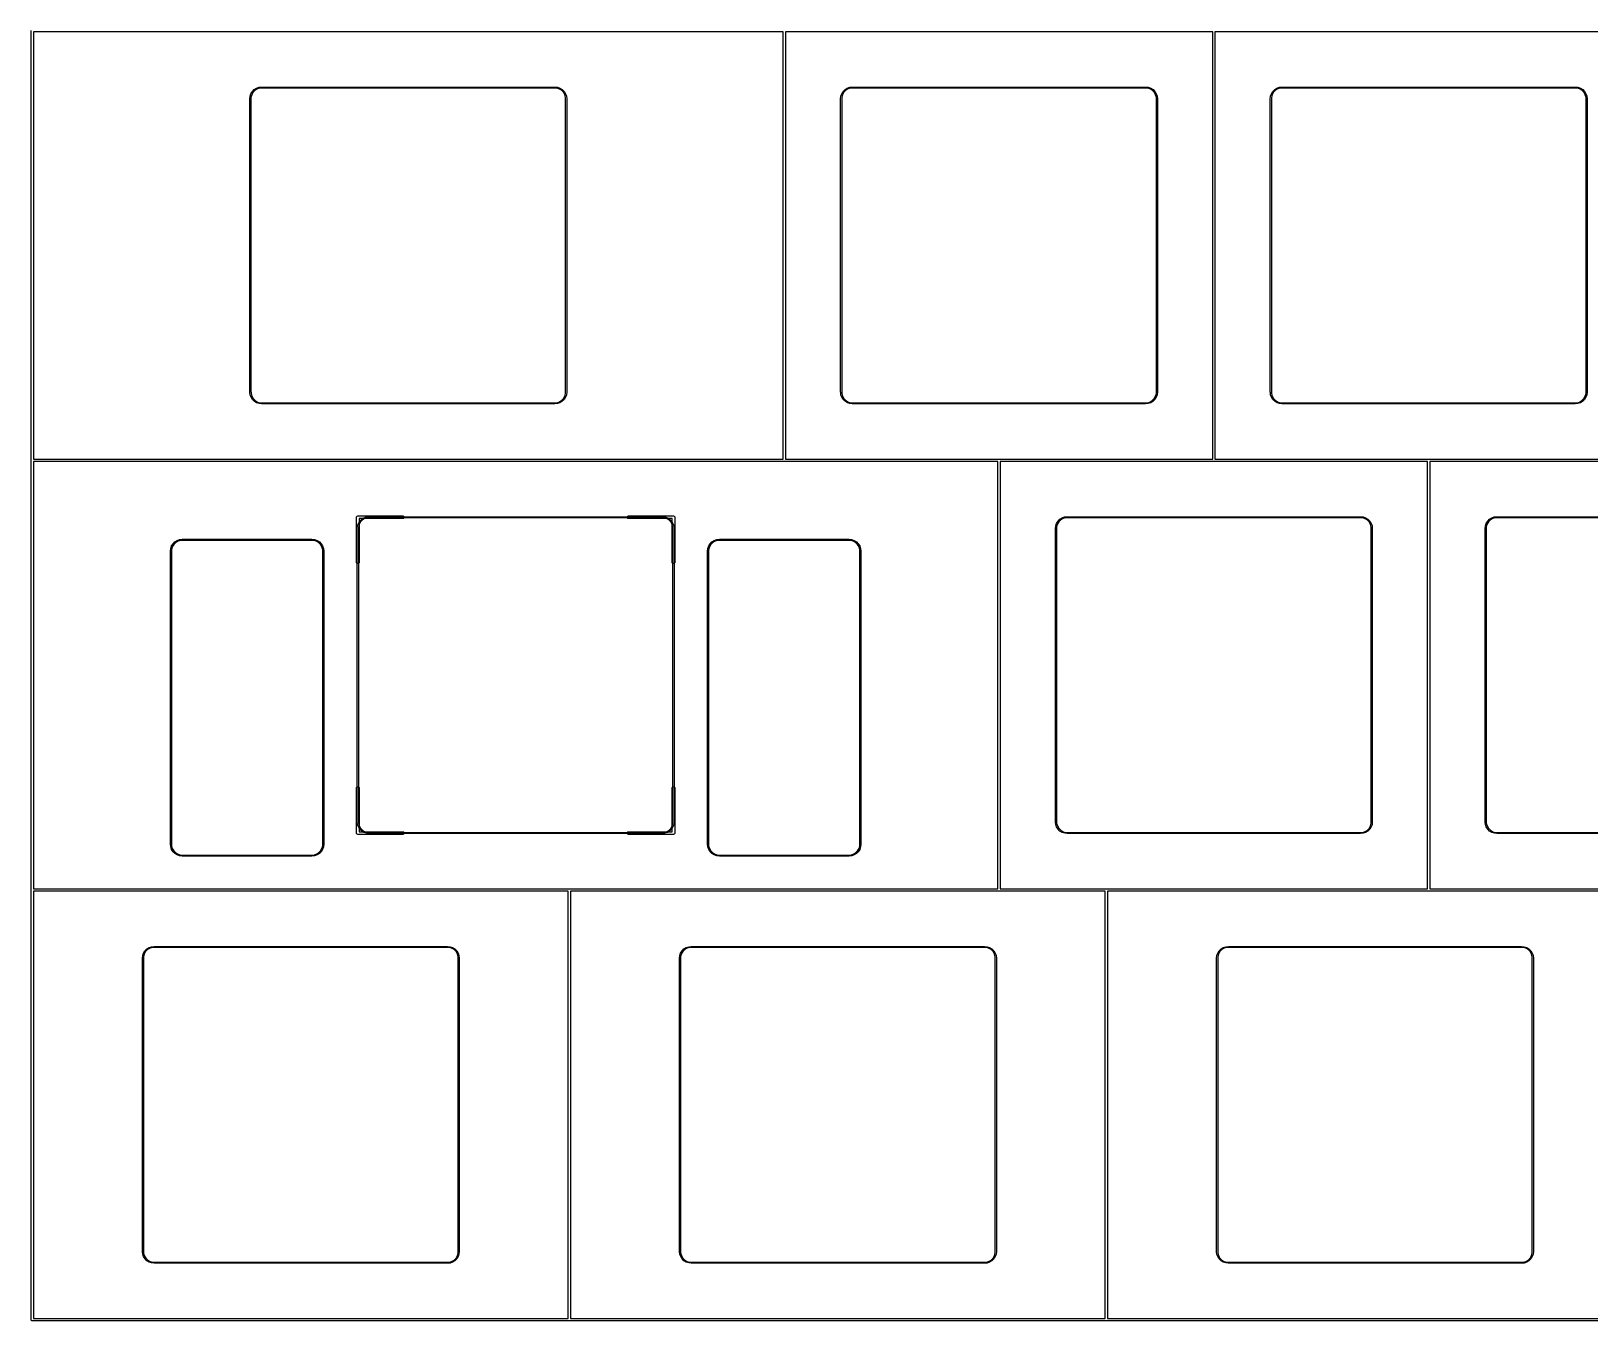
# Model space of a CAD drawing. Extents: x 116 to 435, y -379 to -284.
# Drawn here: x 116 to 185.1, y -379.2 to -322.1 of the extents above; entities that cross this region are included whole.
import ezdxf

# ---------------------------------------------------------------- set-up
doc = ezdxf.new("R2010")
doc.units = 0
doc.layers.add('BLACK', color=7, linetype='CONTINUOUS')

msp = doc.modelspace()

# ---------------------------------------------------------------- linework, layer by layer
at = {"layer": 'BLACK', "linetype": 'CONTINUOUS'}
for p, q in [((115.981099, -341.099286), (115.981099, -322.049286)), ((116.081099, -322.099286), (116.081099, -341.049286)), ((144.606099, -322.099286), (116.081099, -322.099286)), ((149.318599, -322.099286), (144.606099, -322.099286)), ((149.318599, -341.049286), (149.318599, -322.099286)), ((149.418599, -322.099286), (149.418599, -341.049286)), ((163.656099, -322.099286), (149.418599, -322.099286)), ((168.368599, -322.099286), (163.656099, -322.099286)), ((168.368599, -341.049286), (168.368599, -322.099286)), ((168.468599, -322.099286), (168.468599, -341.049286)), ((182.706099, -322.099286), (168.468599, -322.099286)), ((187.418599, -322.099286), (182.706099, -322.099286)), ((125.726843, -324.846493), (125.78939, -324.746947)), ((125.819757, -324.782622), (125.757222, -324.890939)), ((125.78939, -324.746947), (125.872517, -324.663814)), ((125.908194, -324.694179), (125.819757, -324.782622)), ((125.872517, -324.663814), (125.972058, -324.60126)), ((126.016506, -324.631636), (125.908194, -324.694179)), ((125.972058, -324.60126), (126.083022, -324.562423)), ((126.137315, -324.599255), (126.016506, -324.631636)), ((126.083022, -324.562423), (126.199846, -324.549249)), ((126.199663, -324.599249), (126.137315, -324.599255)), ((126.199849, -324.599286), (126.199663, -324.599249)), ((126.199846, -324.549249), (126.199846, -324.549286)), ((126.199846, -324.549286), (126.199847, -324.549286)), ((126.199847, -324.549286), (126.199849, -324.549286)), ((126.199849, -324.549286), (139.199849, -324.549286)), ((126.199852, -324.599286), (126.199849, -324.599286)), ((139.199849, -324.599286), (126.199852, -324.599286)), ((139.199849, -324.549286), (139.199852, -324.549286)), ((139.19985, -324.599285), (139.199849, -324.599286)), ((139.199852, -324.599286), (139.19985, -324.599285)), ((139.199852, -324.549286), (139.31668, -324.562439)), ((139.262391, -324.59928), (139.199852, -324.599286)), ((139.383212, -324.631642), (139.262391, -324.59928)), ((139.31668, -324.562439), (139.427657, -324.60126)), ((139.491538, -324.694173), (139.383212, -324.631642)), ((139.427657, -324.60126), (139.527212, -324.663805)), ((139.579989, -324.782612), (139.491538, -324.694173)), ((139.527212, -324.663805), (139.610353, -324.746935)), ((139.642534, -324.890931), (139.579989, -324.782612)), ((139.610353, -324.746935), (139.67291, -324.846482)), ((151.920595, -324.846501), (151.983143, -324.746961)), ((152.013509, -324.782637), (151.950973, -324.890947)), ((151.983143, -324.746961), (152.066272, -324.663834)), ((152.101946, -324.694201), (152.013509, -324.782637)), ((152.066272, -324.663834), (152.165814, -324.601289)), ((152.210259, -324.631668), (152.101946, -324.694201)), ((152.165814, -324.601289), (152.276777, -324.562462)), ((152.331065, -324.599299), (152.210259, -324.631668)), ((152.276777, -324.562462), (152.393448, -324.549315)), ((152.393599, -324.599299), (152.331065, -324.599299)), ((152.393448, -324.549315), (152.393599, -324.549286)), ((152.393599, -324.549286), (165.393599, -324.549286)), ((152.393599, -324.599286), (152.393599, -324.599299)), ((165.393599, -324.599286), (152.393599, -324.599286)), ((165.393599, -324.549286), (165.510424, -324.562449)), ((165.456135, -324.599286), (165.393599, -324.599286)), ((165.576945, -324.631656), (165.456135, -324.599286)), ((165.510424, -324.562449), (165.621391, -324.601277)), ((165.685261, -324.69419), (165.576945, -324.631656)), ((165.621391, -324.601277), (165.720935, -324.663823)), ((165.773701, -324.782628), (165.685261, -324.69419)), ((165.720935, -324.663823), (165.804067, -324.746952)), ((165.836239, -324.890942), (165.773701, -324.782628)), ((165.804067, -324.746952), (165.866617, -324.846495)), ((170.970595, -324.846501), (171.033143, -324.746961)), ((171.063509, -324.782637), (171.000973, -324.890947)), ((171.033143, -324.746961), (171.116272, -324.663834)), ((171.151946, -324.694201), (171.063509, -324.782637)), ((171.116272, -324.663834), (171.215814, -324.601289)), ((171.260259, -324.631668), (171.151946, -324.694201)), ((171.215814, -324.601289), (171.326777, -324.562462)), ((171.381065, -324.599299), (171.260259, -324.631668)), ((171.326777, -324.562462), (171.443448, -324.549315)), ((171.443599, -324.599299), (171.381065, -324.599299)), ((171.443448, -324.549315), (171.443599, -324.549286)), ((171.443599, -324.549286), (184.443599, -324.549286)), ((171.443599, -324.599286), (171.443599, -324.599299)), ((184.443599, -324.599286), (171.443599, -324.599286)), ((184.443599, -324.549286), (184.560424, -324.562449)), ((184.506135, -324.599286), (184.443599, -324.599286)), ((184.626945, -324.631656), (184.506135, -324.599286)), ((184.560424, -324.562449), (184.671391, -324.601277)), ((184.735261, -324.69419), (184.626945, -324.631656)), ((184.671391, -324.601277), (184.770935, -324.663823)), ((184.823701, -324.782628), (184.735261, -324.69419)), ((184.770935, -324.663823), (184.854067, -324.746952)), ((184.886239, -324.890942), (184.823701, -324.782628)), ((184.854067, -324.746952), (184.916617, -324.846495)), ((125.674849, -325.074285), (125.688014, -324.95746)), ((125.674849, -325.074286), (125.674849, -325.074285)), ((125.674849, -338.074286), (125.674849, -325.074286)), ((125.688014, -324.95746), (125.726843, -324.846493)), ((125.72485, -325.01175), (125.724849, -325.074285)), ((125.724849, -325.074285), (125.724849, -325.074286)), ((125.724849, -325.074286), (125.724849, -338.064664)), ((125.757222, -324.890939), (125.72485, -325.01175)), ((139.674912, -325.011747), (139.642534, -324.890931)), ((139.67291, -324.846482), (139.711746, -324.957454)), ((139.674849, -325.074286), (139.674913, -325.073959)), ((139.674849, -338.074286), (139.674849, -325.074286)), ((139.674913, -325.073959), (139.674912, -325.011747)), ((139.711746, -324.957454), (139.724914, -325.074285)), ((139.724914, -325.074285), (139.724849, -325.074285)), ((139.724849, -325.074285), (139.724849, -325.074286)), ((139.724849, -325.074286), (139.724849, -338.074285)), ((151.868599, -325.074285), (151.881765, -324.957464)), ((151.868599, -325.074286), (151.868599, -325.074285)), ((151.868599, -338.074286), (151.868599, -325.074286)), ((151.881765, -324.957464), (151.920595, -324.846501)), ((151.9186, -325.011753), (151.918599, -325.074285)), ((151.918599, -325.074285), (151.918599, -325.074286)), ((151.918599, -325.074286), (151.918599, -338.064663)), ((151.950973, -324.890947), (151.9186, -325.011753)), ((165.868613, -325.011751), (165.836239, -324.890942)), ((165.866617, -324.846495), (165.905448, -324.957461)), ((165.868599, -325.074286), (165.868613, -325.07421)), ((165.868599, -338.074286), (165.868599, -325.074286)), ((165.868613, -325.07421), (165.868613, -325.011751)), ((165.905448, -324.957461), (165.918614, -325.074285)), ((165.918614, -325.074285), (165.918599, -325.074285)), ((165.918599, -325.074285), (165.918599, -325.074286)), ((165.918599, -325.074286), (165.918599, -338.074285)), ((170.918599, -325.074285), (170.931765, -324.957464)), ((170.918599, -325.074286), (170.918599, -325.074285)), ((170.918599, -338.074286), (170.918599, -325.074286)), ((170.931765, -324.957464), (170.970595, -324.846501)), ((170.9686, -325.011753), (170.968599, -325.074285)), ((170.968599, -325.074285), (170.968599, -325.074286)), ((170.968599, -325.074286), (170.968599, -338.064663)), ((171.000973, -324.890947), (170.9686, -325.011753)), ((184.918613, -325.011751), (184.886239, -324.890942)), ((184.916617, -324.846495), (184.955448, -324.957461)), ((184.918599, -325.074286), (184.918613, -325.07421)), ((184.918599, -338.074286), (184.918599, -325.074286)), ((184.918613, -325.07421), (184.918613, -325.011751)), ((184.955448, -324.957461), (184.968614, -325.074285)), ((184.968614, -325.074285), (184.968599, -325.074285)), ((184.968599, -325.074285), (184.968599, -325.074286)), ((184.968599, -325.074286), (184.968599, -338.074285)), ((125.676752, -338.083853), (125.674849, -338.074286)), ((125.679097, -338.086198), (125.676752, -338.083853)), ((125.690787, -338.189992), (125.679097, -338.086198)), ((125.72961, -338.300959), (125.690787, -338.189992)), ((125.724849, -338.064664), (125.727613, -338.073172)), ((125.727613, -338.073172), (125.72763, -338.073172)), ((125.72763, -338.073172), (125.727627, -338.135706)), ((125.727627, -338.135706), (125.759992, -338.256514)), ((125.792154, -338.400504), (125.72961, -338.300959)), ((125.759992, -338.256514), (125.822523, -338.364829)), ((125.875282, -338.483635), (125.792154, -338.400504)), ((125.822523, -338.364829), (125.910958, -338.453267)), ((125.974825, -338.546182), (125.875282, -338.483635)), ((125.910958, -338.453267), (126.019271, -338.515802)), ((126.08579, -338.58501), (125.974825, -338.546182)), ((126.019271, -338.515802), (126.140078, -338.548171)), ((126.189603, -338.596704), (126.08579, -338.58501)), ((126.140078, -338.548171), (126.202612, -338.54817)), ((126.190282, -338.597383), (126.189603, -338.596704)), ((126.199849, -338.599286), (126.190282, -338.597383)), ((139.199846, -338.599286), (126.199849, -338.599286)), ((126.202612, -338.54817), (126.206047, -338.549286)), ((126.206047, -338.549286), (139.199849, -338.549286)), ((139.199849, -338.599286), (139.199846, -338.599286)), ((139.199849, -338.549286), (139.19985, -338.549286)), ((139.200281, -338.599199), (139.199849, -338.599286)), ((139.19985, -338.549286), (139.199852, -338.549286)), ((139.199852, -338.549286), (139.199852, -338.549249)), ((139.199852, -338.549249), (139.262385, -338.549254)), ((139.316669, -338.586097), (139.200281, -338.599199)), ((139.262385, -338.549254), (139.383193, -338.516894)), ((139.427636, -338.547277), (139.316669, -338.586097)), ((139.383193, -338.516894), (139.491507, -338.454367)), ((139.527181, -338.484737), (139.427636, -338.547277)), ((139.491507, -338.454367), (139.579946, -338.365935)), ((139.610313, -338.401612), (139.527181, -338.484737)), ((139.579946, -338.365935), (139.642481, -338.257625)), ((139.672861, -338.302071), (139.610313, -338.401612)), ((139.642481, -338.257625), (139.67485, -338.13682)), ((139.711689, -338.191107), (139.672861, -338.302071)), ((139.674849, -338.074287), (139.674849, -338.074286)), ((139.67485, -338.13682), (139.674849, -338.074287)), ((139.724849, -338.074285), (139.711689, -338.191107)), ((151.870502, -338.083853), (151.868599, -338.074286)), ((151.872903, -338.086254), (151.870502, -338.083853)), ((151.884585, -338.189985), (151.872903, -338.086254)), ((151.923404, -338.300946), (151.884585, -338.189985)), ((151.918599, -338.064663), (151.921363, -338.073171)), ((151.921363, -338.073171), (151.92143, -338.073172)), ((151.92143, -338.073172), (151.921427, -338.135702)), ((151.921427, -338.135702), (151.953787, -338.256503)), ((151.98594, -338.400486), (151.923404, -338.300946)), ((151.953787, -338.256503), (152.016311, -338.364813)), ((152.069059, -338.483616), (151.98594, -338.400486)), ((152.016311, -338.364813), (152.104736, -338.45325)), ((152.168591, -338.546166), (152.069059, -338.483616)), ((152.104736, -338.45325), (152.213037, -338.515788)), ((152.279546, -338.584999), (152.168591, -338.546166)), ((152.213037, -338.515788), (152.333834, -338.548165)), ((152.383352, -338.596703), (152.279546, -338.584999)), ((152.333834, -338.548165), (152.396365, -338.54817)), ((152.384032, -338.597383), (152.383352, -338.596703)), ((152.393599, -338.599286), (152.384032, -338.597383)), ((165.393599, -338.599286), (152.393599, -338.599286)), ((152.396365, -338.54817), (152.399799, -338.549286)), ((152.399799, -338.549286), (165.393599, -338.549286)), ((165.393599, -338.549286), (165.393664, -338.549299)), ((165.510424, -338.586136), (165.393599, -338.599299)), ((165.393599, -338.599299), (165.393599, -338.599286)), ((165.393664, -338.549299), (165.456135, -338.549299)), ((165.456135, -338.549299), (165.576945, -338.516928)), ((165.621392, -338.547306), (165.510424, -338.586136)), ((165.576945, -338.516928), (165.68526, -338.454391)), ((165.720936, -338.484757), (165.621392, -338.547306)), ((165.68526, -338.454391), (165.773699, -338.36595)), ((165.804066, -338.401625), (165.720936, -338.484757)), ((165.773699, -338.36595), (165.836233, -338.257634)), ((165.866612, -338.302079), (165.804066, -338.401625)), ((165.836233, -338.257634), (165.868601, -338.136823)), ((165.905439, -338.191111), (165.866612, -338.302079)), ((165.868599, -338.074287), (165.868599, -338.074286)), ((165.868601, -338.136823), (165.868599, -338.074287)), ((165.918599, -338.074285), (165.905439, -338.191111)), ((170.920502, -338.083853), (170.918599, -338.074286)), ((170.922903, -338.086254), (170.920502, -338.083853)), ((170.934585, -338.189985), (170.922903, -338.086254)), ((170.973404, -338.300946), (170.934585, -338.189985)), ((170.968599, -338.064663), (170.971363, -338.073171)), ((170.971363, -338.073171), (170.97143, -338.073172)), ((170.97143, -338.073172), (170.971427, -338.135702)), ((170.971427, -338.135702), (171.003787, -338.256503)), ((171.03594, -338.400486), (170.973404, -338.300946)), ((171.003787, -338.256503), (171.066311, -338.364813)), ((171.119059, -338.483616), (171.03594, -338.400486)), ((171.066311, -338.364813), (171.154736, -338.45325)), ((171.218591, -338.546166), (171.119059, -338.483616)), ((171.154736, -338.45325), (171.263037, -338.515788)), ((171.329546, -338.584999), (171.218591, -338.546166)), ((171.263037, -338.515788), (171.383834, -338.548165)), ((171.433352, -338.596703), (171.329546, -338.584999)), ((171.383834, -338.548165), (171.446365, -338.54817)), ((171.434032, -338.597383), (171.433352, -338.596703)), ((171.443599, -338.599286), (171.434032, -338.597383)), ((184.443599, -338.599286), (171.443599, -338.599286)), ((171.446365, -338.54817), (171.449799, -338.549286)), ((171.449799, -338.549286), (184.443599, -338.549286)), ((184.443599, -338.549286), (184.443664, -338.549299)), ((184.560424, -338.586136), (184.443599, -338.599299)), ((184.443599, -338.599299), (184.443599, -338.599286)), ((184.443664, -338.549299), (184.506135, -338.549299)), ((184.506135, -338.549299), (184.626945, -338.516928)), ((184.671392, -338.547306), (184.560424, -338.586136)), ((184.626945, -338.516928), (184.73526, -338.454391)), ((184.770936, -338.484757), (184.671392, -338.547306)), ((184.73526, -338.454391), (184.823699, -338.36595)), ((184.854066, -338.401625), (184.770936, -338.484757)), ((184.823699, -338.36595), (184.886233, -338.257634)), ((184.916612, -338.302079), (184.854066, -338.401625)), ((184.886233, -338.257634), (184.918601, -338.136823)), ((184.955439, -338.191111), (184.916612, -338.302079)), ((184.918599, -338.074287), (184.918599, -338.074286)), ((184.918601, -338.136823), (184.918599, -338.074287)), ((184.968599, -338.074285), (184.955439, -338.191111)), ((115.981099, -360.149286), (115.981099, -341.099286)), ((116.081099, -341.049286), (149.318599, -341.049286)), ((116.081099, -341.149286), (116.081099, -360.099286)), ((149.368599, -341.149286), (116.081099, -341.149286)), ((158.843599, -341.149286), (149.368599, -341.149286)), ((149.418599, -341.049286), (158.893599, -341.049286)), ((158.843599, -360.099286), (158.843599, -341.149286)), ((158.893599, -341.049286), (168.368599, -341.049286)), ((158.943599, -341.149286), (158.943599, -360.099286)), ((168.418599, -341.149286), (158.943599, -341.149286)), ((177.893599, -341.149286), (168.418599, -341.149286)), ((168.468599, -341.049286), (177.943599, -341.049286)), ((177.893599, -360.099286), (177.893599, -341.149286)), ((177.943599, -341.049286), (187.418599, -341.049286)), ((177.993599, -341.149286), (177.993599, -360.099286)), ((187.468599, -341.149286), (177.993599, -341.149286)), ((130.402349, -343.624286), (130.406916, -343.601325)), ((130.402349, -345.624286), (130.402349, -343.624286)), ((130.406916, -343.601325), (130.439388, -343.568853)), ((130.437349, -344.124285), (130.450514, -344.00746)), ((130.437349, -344.124286), (130.437349, -344.124285)), ((130.437349, -357.124286), (130.437349, -344.124286)), ((130.439388, -343.568853), (130.462349, -343.564286)), ((130.450514, -344.00746), (130.489343, -343.896493)), ((130.462349, -343.564286), (132.462349, -343.564286)), ((130.48735, -344.06175), (130.487349, -344.124285)), ((130.487349, -344.124285), (130.487349, -344.124286)), ((130.487349, -344.124286), (130.487349, -357.114664)), ((130.519722, -343.940939), (130.48735, -344.06175)), ((130.489343, -343.896493), (130.55189, -343.796947)), ((130.582257, -343.832622), (130.519722, -343.940939)), ((132.462349, -343.684286), (130.522349, -343.684286)), ((130.522349, -343.684286), (130.522349, -345.624286)), ((130.55189, -343.796947), (130.635017, -343.713814)), ((130.670694, -343.744179), (130.582257, -343.832622)), ((130.635017, -343.713814), (130.734558, -343.65126)), ((130.779006, -343.681636), (130.670694, -343.744179)), ((130.734558, -343.65126), (130.845522, -343.612423)), ((130.899815, -343.649255), (130.779006, -343.681636)), ((130.845522, -343.612423), (130.962346, -343.599249)), ((130.962163, -343.649249), (130.899815, -343.649255)), ((130.962349, -343.649286), (130.962163, -343.649249)), ((130.962346, -343.599249), (130.962346, -343.599286)), ((130.962346, -343.599286), (130.962347, -343.599286)), ((130.962347, -343.599286), (130.962349, -343.599286)), ((130.962349, -343.599286), (143.962349, -343.599286)), ((130.962352, -343.649286), (130.962349, -343.649286)), ((143.962349, -343.649286), (130.962352, -343.649286)), ((132.462349, -343.564286), (132.48531, -343.568853)), ((132.48531, -343.679719), (132.462349, -343.684286)), ((132.48531, -343.568853), (132.517782, -343.601325)), ((132.517782, -343.647247), (132.48531, -343.679719)), ((132.517782, -343.601325), (132.517782, -343.647247)), ((142.406916, -343.601325), (142.439388, -343.568853)), ((142.406916, -343.647247), (142.406916, -343.601325)), ((142.439388, -343.679719), (142.406916, -343.647247)), ((142.439388, -343.568853), (142.462349, -343.564286)), ((142.462349, -343.684286), (142.439388, -343.679719)), ((142.462349, -343.564286), (144.462349, -343.564286)), ((144.402349, -343.684286), (142.462349, -343.684286)), ((143.962349, -343.599286), (143.962352, -343.599286)), ((143.96235, -343.649285), (143.962349, -343.649286)), ((143.962352, -343.649286), (143.96235, -343.649285)), ((143.962352, -343.599286), (144.07918, -343.612439)), ((144.024891, -343.64928), (143.962352, -343.649286)), ((144.145712, -343.681642), (144.024891, -343.64928)), ((144.07918, -343.612439), (144.190157, -343.65126)), ((144.254038, -343.744173), (144.145712, -343.681642)), ((144.190157, -343.65126), (144.289712, -343.713805)), ((144.342489, -343.832612), (144.254038, -343.744173)), ((144.289712, -343.713805), (144.372853, -343.796935)), ((144.405034, -343.940931), (144.342489, -343.832612)), ((144.372853, -343.796935), (144.43541, -343.896482)), ((144.402349, -345.624286), (144.402349, -343.684286)), ((144.437412, -344.061747), (144.405034, -343.940931)), ((144.43541, -343.896482), (144.474246, -344.007454)), ((144.437349, -344.124286), (144.437413, -344.123959)), ((144.437349, -357.124286), (144.437349, -344.124286)), ((144.437413, -344.123959), (144.437412, -344.061747)), ((144.462349, -343.564286), (144.48531, -343.568853)), ((144.474246, -344.007454), (144.487414, -344.124285)), ((144.48531, -343.568853), (144.517782, -343.601325)), ((144.487414, -344.124285), (144.487349, -344.124285)), ((144.487349, -344.124285), (144.487349, -344.124286)), ((144.487349, -344.124286), (144.487349, -357.124285)), ((144.517782, -343.601325), (144.522349, -343.624286)), ((144.522349, -343.624286), (144.522349, -345.624286)), ((161.393599, -344.124285), (161.406765, -344.007464)), ((161.393599, -344.124286), (161.393599, -344.124285)), ((161.393599, -357.124286), (161.393599, -344.124286)), ((161.406765, -344.007464), (161.445595, -343.896501)), ((161.4436, -344.061753), (161.443599, -344.124285)), ((161.443599, -344.124285), (161.443599, -344.124286)), ((161.443599, -344.124286), (161.443599, -357.114663)), ((161.475973, -343.940947), (161.4436, -344.061753)), ((161.445595, -343.896501), (161.508143, -343.796961)), ((161.538509, -343.832637), (161.475973, -343.940947)), ((161.508143, -343.796961), (161.591272, -343.713834)), ((161.626946, -343.744201), (161.538509, -343.832637)), ((161.591272, -343.713834), (161.690814, -343.651289)), ((161.735259, -343.681668), (161.626946, -343.744201)), ((161.690814, -343.651289), (161.801777, -343.612462)), ((161.856065, -343.649299), (161.735259, -343.681668)), ((161.801777, -343.612462), (161.918448, -343.599315)), ((161.918599, -343.649299), (161.856065, -343.649299)), ((161.918448, -343.599315), (161.918599, -343.599286)), ((161.918599, -343.599286), (174.918599, -343.599286)), ((161.918599, -343.649286), (161.918599, -343.649299)), ((174.918599, -343.649286), (161.918599, -343.649286)), ((174.918599, -343.599286), (175.035424, -343.612449)), ((174.981135, -343.649286), (174.918599, -343.649286)), ((175.101945, -343.681656), (174.981135, -343.649286)), ((175.035424, -343.612449), (175.146391, -343.651277)), ((175.210261, -343.74419), (175.101945, -343.681656)), ((175.146391, -343.651277), (175.245935, -343.713823)), ((175.298701, -343.832628), (175.210261, -343.74419)), ((175.245935, -343.713823), (175.329067, -343.796952)), ((175.361239, -343.940942), (175.298701, -343.832628)), ((175.329067, -343.796952), (175.391617, -343.896495)), ((175.393613, -344.061751), (175.361239, -343.940942)), ((175.391617, -343.896495), (175.430448, -344.007461)), ((175.393599, -344.124286), (175.393613, -344.12421)), ((175.393599, -357.124286), (175.393599, -344.124286)), ((175.393613, -344.12421), (175.393613, -344.061751)), ((175.430448, -344.007461), (175.443614, -344.124285)), ((175.443614, -344.124285), (175.443599, -344.124285)), ((175.443599, -344.124285), (175.443599, -344.124286)), ((175.443599, -344.124286), (175.443599, -357.124285)), ((180.443599, -344.124285), (180.456765, -344.007464)), ((180.443599, -344.124286), (180.443599, -344.124285)), ((180.443599, -357.124286), (180.443599, -344.124286)), ((180.456765, -344.007464), (180.495595, -343.896501)), ((180.4936, -344.061753), (180.493599, -344.124285)), ((180.493599, -344.124285), (180.493599, -344.124286)), ((180.493599, -344.124286), (180.493599, -357.114663)), ((180.525973, -343.940947), (180.4936, -344.061753)), ((180.495595, -343.896501), (180.558143, -343.796961)), ((180.588509, -343.832637), (180.525973, -343.940947)), ((180.558143, -343.796961), (180.641272, -343.713834)), ((180.676946, -343.744201), (180.588509, -343.832637)), ((180.641272, -343.713834), (180.740814, -343.651289)), ((180.785259, -343.681668), (180.676946, -343.744201)), ((180.740814, -343.651289), (180.851777, -343.612462)), ((180.906065, -343.649299), (180.785259, -343.681668)), ((180.851777, -343.612462), (180.968448, -343.599315)), ((180.968599, -343.649299), (180.906065, -343.649299)), ((180.968448, -343.599315), (180.968599, -343.599286)), ((180.968599, -343.599286), (193.968599, -343.599286)), ((180.968599, -343.649286), (180.968599, -343.649299)), ((193.968599, -343.649286), (180.968599, -343.649286)), ((122.208095, -344.896502), (122.270642, -344.796961)), ((122.301009, -344.832637), (122.238473, -344.940948)), ((122.270642, -344.796961), (122.353771, -344.713834)), ((122.389446, -344.744202), (122.301009, -344.832637)), ((122.353771, -344.713834), (122.453313, -344.651289)), ((122.497759, -344.681668), (122.389446, -344.744202)), ((122.453313, -344.651289), (122.564277, -344.612462)), ((122.618565, -344.649299), (122.497759, -344.681668)), ((122.564277, -344.612462), (122.680959, -344.599314)), ((122.681099, -344.649299), (122.618565, -344.649299)), ((122.680959, -344.599314), (122.681099, -344.599287)), ((122.681099, -344.599287), (128.431099, -344.599287)), ((122.681099, -344.649287), (122.681099, -344.649299)), ((128.431099, -344.649287), (122.681099, -344.649287)), ((128.431099, -344.599287), (128.547924, -344.61245)), ((128.493635, -344.649287), (128.431099, -344.649287)), ((128.614445, -344.681657), (128.493635, -344.649287)), ((128.547924, -344.61245), (128.65889, -344.651278)), ((128.72276, -344.744191), (128.614445, -344.681657)), ((128.65889, -344.651278), (128.758435, -344.713824)), ((128.8112, -344.832629), (128.72276, -344.744191)), ((128.758435, -344.713824), (128.841567, -344.796953)), ((128.873738, -344.940943), (128.8112, -344.832629)), ((128.841567, -344.796953), (128.904116, -344.896496)), ((146.020595, -344.896502), (146.083142, -344.796961)), ((146.113509, -344.832637), (146.050973, -344.940948)), ((146.083142, -344.796961), (146.166271, -344.713834)), ((146.201946, -344.744202), (146.113509, -344.832637)), ((146.166271, -344.713834), (146.265813, -344.651289)), ((146.310259, -344.681668), (146.201946, -344.744202)), ((146.265813, -344.651289), (146.376777, -344.612462)), ((146.431065, -344.649299), (146.310259, -344.681668)), ((146.376777, -344.612462), (146.493459, -344.599314)), ((146.493599, -344.649299), (146.431065, -344.649299)), ((146.493459, -344.599314), (146.493599, -344.599287)), ((146.493599, -344.599287), (152.242388, -344.599287)), ((152.242388, -344.649287), (146.493599, -344.649287)), ((146.493599, -344.649287), (146.493599, -344.649299)), ((152.242388, -344.599287), (152.242389, -344.599287)), ((152.242389, -344.649287), (152.242388, -344.649286)), ((152.242388, -344.649286), (152.242388, -344.649287)), ((152.242389, -344.599287), (152.359214, -344.612447)), ((152.304925, -344.649285), (152.242389, -344.649287)), ((152.425737, -344.681654), (152.304925, -344.649285)), ((152.359214, -344.612447), (152.470183, -344.651274)), ((152.534055, -344.744188), (152.425737, -344.681654)), ((152.470183, -344.651274), (152.56973, -344.71382)), ((152.622498, -344.832626), (152.534055, -344.744188)), ((152.56973, -344.71382), (152.652863, -344.796949)), ((152.685037, -344.94094), (152.622498, -344.832626)), ((152.652863, -344.796949), (152.715415, -344.896493)), ((122.156099, -345.124285), (122.169264, -345.007465)), ((122.156099, -345.124287), (122.156099, -345.124285)), ((122.156099, -358.124287), (122.156099, -345.124287)), ((122.169264, -345.007465), (122.208095, -344.896502)), ((122.2061, -345.061754), (122.206099, -345.124285)), ((122.206099, -345.124285), (122.206099, -345.124287)), ((122.206099, -345.124287), (122.206099, -358.124287)), ((122.238473, -344.940948), (122.2061, -345.061754)), ((128.906112, -345.061752), (128.873738, -344.940943)), ((128.904116, -344.896496), (128.942947, -345.007462)), ((128.906099, -345.124287), (128.906112, -345.124216)), ((128.906099, -358.124287), (128.906099, -345.124287)), ((128.906112, -345.124216), (128.906112, -345.061752)), ((128.942947, -345.007462), (128.956113, -345.124286)), ((128.956113, -345.124286), (128.956099, -345.124286)), ((128.956099, -345.124286), (128.956099, -345.124287)), ((128.956099, -345.124287), (128.956099, -358.124285)), ((145.968599, -345.124285), (145.981764, -345.007465)), ((145.968599, -345.124287), (145.968599, -345.124285)), ((145.968599, -358.124287), (145.968599, -345.124287)), ((145.981764, -345.007465), (146.020595, -344.896502)), ((146.0186, -345.061754), (146.018599, -345.124285)), ((146.018599, -345.124285), (146.018599, -345.124287)), ((146.018599, -345.124287), (146.018599, -358.124287)), ((146.050973, -344.940948), (146.0186, -345.061754)), ((152.717412, -345.061751), (152.685037, -344.94094)), ((152.715415, -344.896493), (152.754247, -345.00746)), ((152.717388, -345.124289), (152.717412, -345.124163)), ((152.718599, -358.124287), (152.717388, -345.124289)), ((152.717412, -345.124163), (152.717412, -345.061751)), ((152.754247, -345.00746), (152.767413, -345.124286)), ((152.767413, -345.124286), (152.767388, -345.124286)), ((152.767388, -345.124286), (152.768599, -358.124285)), ((130.406916, -345.647247), (130.402349, -345.624286)), ((130.439388, -345.679719), (130.406916, -345.647247)), ((130.48531, -345.679719), (130.439388, -345.679719)), ((130.517782, -345.647247), (130.48531, -345.679719)), ((130.522349, -345.624286), (130.517782, -345.647247)), ((144.406916, -345.647247), (144.402349, -345.624286)), ((144.439388, -345.679719), (144.406916, -345.647247)), ((144.48531, -345.679719), (144.439388, -345.679719)), ((144.517782, -345.647247), (144.48531, -345.679719)), ((144.522349, -345.624286), (144.517782, -345.647247)), ((130.402349, -355.624286), (130.406916, -355.601325)), ((130.402349, -357.624286), (130.402349, -355.624286)), ((130.406916, -355.601325), (130.439388, -355.568853)), ((130.439388, -355.568853), (130.48531, -355.568853)), ((130.48531, -355.568853), (130.517782, -355.601325)), ((130.517782, -355.601325), (130.522349, -355.624286)), ((130.522349, -355.624286), (130.522349, -357.564286)), ((144.402349, -355.624286), (144.406916, -355.601325)), ((144.402349, -357.564286), (144.402349, -355.624286)), ((144.406916, -355.601325), (144.439388, -355.568853)), ((144.439388, -355.568853), (144.48531, -355.568853)), ((144.48531, -355.568853), (144.517782, -355.601325)), ((144.517782, -355.601325), (144.522349, -355.624286)), ((144.522349, -355.624286), (144.522349, -357.624286)), ((130.439252, -357.133853), (130.437349, -357.124286)), ((130.441597, -357.136198), (130.439252, -357.133853)), ((130.453287, -357.239992), (130.441597, -357.136198)), ((130.49211, -357.350959), (130.453287, -357.239992)), ((130.487349, -357.114664), (130.490113, -357.123172)), ((130.490113, -357.123172), (130.49013, -357.123172)), ((130.49013, -357.123172), (130.490127, -357.185706)), ((130.490127, -357.185706), (130.522492, -357.306514)), ((144.404981, -357.307625), (144.43735, -357.18682)), ((144.474189, -357.241107), (144.435361, -357.352071)), ((144.437349, -357.124287), (144.437349, -357.124286)), ((144.43735, -357.18682), (144.437349, -357.124287)), ((144.487349, -357.124285), (144.474189, -357.241107)), ((161.395502, -357.133853), (161.393599, -357.124286)), ((161.397903, -357.136254), (161.395502, -357.133853)), ((161.409585, -357.239985), (161.397903, -357.136254)), ((161.448404, -357.350946), (161.409585, -357.239985)), ((161.443599, -357.114663), (161.446363, -357.123171)), ((161.446363, -357.123171), (161.44643, -357.123172)), ((161.44643, -357.123172), (161.446427, -357.185702)), ((161.446427, -357.185702), (161.478787, -357.306503)), ((175.361233, -357.307634), (175.393601, -357.186823)), ((175.430439, -357.241111), (175.391612, -357.352079)), ((175.393599, -357.124287), (175.393599, -357.124286)), ((175.393601, -357.186823), (175.393599, -357.124287)), ((175.443599, -357.124285), (175.430439, -357.241111)), ((180.445502, -357.133853), (180.443599, -357.124286)), ((180.447903, -357.136254), (180.445502, -357.133853)), ((180.459585, -357.239985), (180.447903, -357.136254)), ((180.498404, -357.350946), (180.459585, -357.239985)), ((180.493599, -357.114663), (180.496363, -357.123171)), ((180.496363, -357.123171), (180.49643, -357.123172)), ((180.49643, -357.123172), (180.496427, -357.185702)), ((180.496427, -357.185702), (180.528787, -357.306503)), ((130.406916, -357.647247), (130.402349, -357.624286)), ((130.439388, -357.679719), (130.406916, -357.647247)), ((130.462349, -357.684286), (130.439388, -357.679719)), ((132.462349, -357.684286), (130.462349, -357.684286)), ((130.554654, -357.450504), (130.49211, -357.350959)), ((130.522349, -357.564286), (132.462349, -357.564286)), ((130.522492, -357.306514), (130.585023, -357.414829)), ((130.637782, -357.533635), (130.554654, -357.450504)), ((130.585023, -357.414829), (130.673458, -357.503267)), ((130.737325, -357.596182), (130.637782, -357.533635)), ((130.673458, -357.503267), (130.781771, -357.565802)), ((130.84829, -357.63501), (130.737325, -357.596182)), ((130.781771, -357.565802), (130.902578, -357.598171)), ((130.952103, -357.646704), (130.84829, -357.63501)), ((130.902578, -357.598171), (130.965112, -357.59817)), ((130.952782, -357.647383), (130.952103, -357.646704)), ((130.962349, -357.649286), (130.952782, -357.647383)), ((143.962346, -357.649286), (130.962349, -357.649286)), ((130.965112, -357.59817), (130.968547, -357.599286)), ((130.968547, -357.599286), (143.962349, -357.599286)), ((132.462349, -357.564286), (132.48531, -357.568853)), ((132.48531, -357.679719), (132.462349, -357.684286)), ((132.48531, -357.568853), (132.517782, -357.601325)), ((132.517782, -357.647247), (132.48531, -357.679719)), ((132.517782, -357.601325), (132.517782, -357.647247)), ((142.406916, -357.601325), (142.439388, -357.568853)), ((142.406916, -357.647247), (142.406916, -357.601325)), ((142.439388, -357.679719), (142.406916, -357.647247)), ((142.439388, -357.568853), (142.462349, -357.564286)), ((142.462349, -357.684286), (142.439388, -357.679719)), ((142.462349, -357.564286), (144.402349, -357.564286)), ((144.462349, -357.684286), (142.462349, -357.684286)), ((143.962349, -357.649286), (143.962346, -357.649286)), ((143.962349, -357.599286), (143.96235, -357.599286)), ((143.962781, -357.649199), (143.962349, -357.649286)), ((143.96235, -357.599286), (143.962352, -357.599286)), ((143.962352, -357.599286), (143.962352, -357.599249)), ((143.962352, -357.599249), (144.024885, -357.599254)), ((144.079169, -357.636097), (143.962781, -357.649199)), ((144.024885, -357.599254), (144.145693, -357.566894)), ((144.190136, -357.597277), (144.079169, -357.636097)), ((144.145693, -357.566894), (144.254007, -357.504367)), ((144.289681, -357.534737), (144.190136, -357.597277)), ((144.254007, -357.504367), (144.342446, -357.415935)), ((144.372813, -357.451612), (144.289681, -357.534737)), ((144.342446, -357.415935), (144.404981, -357.307625)), ((144.435361, -357.352071), (144.372813, -357.451612)), ((144.48531, -357.679719), (144.462349, -357.684286)), ((144.517782, -357.647247), (144.48531, -357.679719)), ((144.522349, -357.624286), (144.517782, -357.647247)), ((161.51094, -357.450486), (161.448404, -357.350946)), ((161.478787, -357.306503), (161.541311, -357.414813)), ((161.594059, -357.533616), (161.51094, -357.450486)), ((161.541311, -357.414813), (161.629736, -357.50325)), ((161.693591, -357.596166), (161.594059, -357.533616)), ((161.629736, -357.50325), (161.738037, -357.565788)), ((161.804546, -357.634999), (161.693591, -357.596166)), ((161.738037, -357.565788), (161.858834, -357.598165)), ((161.908352, -357.646703), (161.804546, -357.634999)), ((161.858834, -357.598165), (161.921365, -357.59817)), ((161.909032, -357.647383), (161.908352, -357.646703)), ((161.918599, -357.649286), (161.909032, -357.647383)), ((174.918599, -357.649286), (161.918599, -357.649286)), ((161.921365, -357.59817), (161.924799, -357.599286)), ((161.924799, -357.599286), (174.918599, -357.599286)), ((174.918599, -357.599286), (174.918664, -357.599299)), ((175.035424, -357.636136), (174.918599, -357.649299)), ((174.918599, -357.649299), (174.918599, -357.649286)), ((174.918664, -357.599299), (174.981135, -357.599299)), ((174.981135, -357.599299), (175.101945, -357.566928)), ((175.146392, -357.597306), (175.035424, -357.636136)), ((175.101945, -357.566928), (175.21026, -357.504391)), ((175.245936, -357.534757), (175.146392, -357.597306)), ((175.21026, -357.504391), (175.298699, -357.41595)), ((175.329066, -357.451625), (175.245936, -357.534757)), ((175.298699, -357.41595), (175.361233, -357.307634)), ((175.391612, -357.352079), (175.329066, -357.451625)), ((180.56094, -357.450486), (180.498404, -357.350946)), ((180.528787, -357.306503), (180.591311, -357.414813)), ((180.644059, -357.533616), (180.56094, -357.450486)), ((180.591311, -357.414813), (180.679736, -357.50325)), ((180.743591, -357.596166), (180.644059, -357.533616)), ((180.679736, -357.50325), (180.788037, -357.565788)), ((180.854546, -357.634999), (180.743591, -357.596166)), ((180.788037, -357.565788), (180.908834, -357.598165)), ((180.958352, -357.646703), (180.854546, -357.634999)), ((180.908834, -357.598165), (180.971365, -357.59817)), ((180.959032, -357.647383), (180.958352, -357.646703)), ((180.968599, -357.649286), (180.959032, -357.647383)), ((193.968599, -357.649286), (180.968599, -357.649286)), ((180.971365, -357.59817), (180.974799, -357.599286)), ((180.974799, -357.599286), (193.968599, -357.599286)), ((122.156131, -358.12445), (122.156099, -358.124287)), ((122.169273, -358.241109), (122.156131, -358.12445)), ((122.208099, -358.352074), (122.169273, -358.241109)), ((122.206099, -358.124287), (122.206099, -358.124288)), ((122.206099, -358.124288), (122.206113, -358.124288)), ((122.206113, -358.124288), (122.206111, -358.186822)), ((122.206111, -358.186822), (122.238479, -358.307629)), ((122.270643, -358.451618), (122.208099, -358.352074)), ((122.238479, -358.307629), (122.301011, -358.415943)), ((122.353771, -358.534747), (122.270643, -358.451618)), ((122.301011, -358.415943), (122.389446, -358.504381)), ((122.453312, -358.597295), (122.353771, -358.534747)), ((122.389446, -358.504381), (122.497758, -358.566916)), ((122.564277, -358.636124), (122.453312, -358.597295)), ((122.497758, -358.566916), (122.618565, -358.599287)), ((122.681099, -358.649287), (122.564277, -358.636124)), ((122.618565, -358.599287), (122.681099, -358.599287)), ((122.681099, -358.599287), (128.431099, -358.599287)), ((128.431099, -358.649287), (122.681099, -358.649287)), ((128.431099, -358.599287), (128.431159, -358.599299)), ((128.547924, -358.636136), (128.431099, -358.649299)), ((128.431099, -358.649299), (128.431099, -358.649287)), ((128.431159, -358.599299), (128.493635, -358.599299)), ((128.493635, -358.599299), (128.614445, -358.566928)), ((128.658891, -358.597306), (128.547924, -358.636136)), ((128.614445, -358.566928), (128.72276, -358.504391)), ((128.758436, -358.534757), (128.658891, -358.597306)), ((128.72276, -358.504391), (128.811198, -358.415951)), ((128.841565, -358.451626), (128.758436, -358.534757)), ((128.811198, -358.415951), (128.873732, -358.307634)), ((128.904112, -358.35208), (128.841565, -358.451626)), ((128.873732, -358.307634), (128.906101, -358.186824)), ((128.942939, -358.241112), (128.904112, -358.35208)), ((128.906099, -358.124288), (128.906099, -358.124287)), ((128.906101, -358.186824), (128.906099, -358.124288)), ((128.956099, -358.124286), (128.942939, -358.241112)), ((128.956099, -358.124285), (128.956099, -358.124286)), ((145.968631, -358.12445), (145.968599, -358.124287)), ((145.981773, -358.241109), (145.968631, -358.12445)), ((146.020599, -358.352074), (145.981773, -358.241109)), ((146.018599, -358.124287), (146.018599, -358.124288)), ((146.018599, -358.124288), (146.018613, -358.124288)), ((146.018613, -358.124288), (146.018611, -358.186822)), ((146.018611, -358.186822), (146.050979, -358.307629)), ((146.083143, -358.451618), (146.020599, -358.352074)), ((146.050979, -358.307629), (146.113511, -358.415943)), ((146.166271, -358.534747), (146.083143, -358.451618)), ((146.113511, -358.415943), (146.201946, -358.504381)), ((146.265812, -358.597295), (146.166271, -358.534747)), ((146.201946, -358.504381), (146.310258, -358.566916)), ((146.376777, -358.636124), (146.265812, -358.597295)), ((146.310258, -358.566916), (146.431065, -358.599287)), ((146.493599, -358.649287), (146.376777, -358.636124)), ((146.431065, -358.599287), (146.493599, -358.599287)), ((146.493599, -358.599287), (152.243599, -358.599287)), ((152.243599, -358.649287), (146.493599, -358.649287)), ((152.243599, -358.599287), (152.243659, -358.599299)), ((152.360424, -358.636136), (152.243599, -358.649299)), ((152.243599, -358.649299), (152.243599, -358.649287)), ((152.243659, -358.599299), (152.306135, -358.599299)), ((152.306135, -358.599299), (152.426945, -358.566928)), ((152.471391, -358.597306), (152.360424, -358.636136)), ((152.426945, -358.566928), (152.53526, -358.504391)), ((152.570936, -358.534757), (152.471391, -358.597306)), ((152.53526, -358.504391), (152.623698, -358.415951)), ((152.654065, -358.451626), (152.570936, -358.534757)), ((152.623698, -358.415951), (152.686232, -358.307634)), ((152.716612, -358.35208), (152.654065, -358.451626)), ((152.686232, -358.307634), (152.718601, -358.186824)), ((152.755439, -358.241112), (152.716612, -358.35208)), ((152.718599, -358.124288), (152.718599, -358.124287)), ((152.718601, -358.186824), (152.718599, -358.124288)), ((152.768599, -358.124286), (152.755439, -358.241112)), ((152.768599, -358.124285), (152.768599, -358.124286)), ((115.981099, -379.199286), (115.981099, -360.149286)), ((116.081099, -360.099286), (139.843599, -360.099286)), ((116.081099, -360.199286), (116.081099, -379.149286)), ((139.793599, -360.199286), (116.081099, -360.199286)), ((139.793599, -379.149286), (139.793599, -360.199286)), ((139.843599, -360.099286), (158.843599, -360.099286)), ((139.893599, -360.199286), (139.893599, -379.149286)), ((158.893599, -360.199286), (139.893599, -360.199286)), ((163.606099, -360.199286), (158.893599, -360.199286)), ((158.943599, -360.099286), (163.656099, -360.099286)), ((163.606099, -379.149286), (163.606099, -360.199286)), ((163.656099, -360.099286), (177.893599, -360.099286)), ((163.706099, -360.199286), (163.706099, -379.149286)), ((177.943599, -360.199286), (163.706099, -360.199286)), ((187.418599, -360.199286), (177.943599, -360.199286)), ((177.993599, -360.099286), (187.468599, -360.099286)), ((121.02689, -362.846947), (121.110017, -362.763814)), ((121.145694, -362.794179), (121.057257, -362.882622)), ((121.110017, -362.763814), (121.209558, -362.70126)), ((121.254006, -362.731636), (121.145694, -362.794179)), ((121.209558, -362.70126), (121.320522, -362.662423)), ((121.374815, -362.699255), (121.254006, -362.731636)), ((121.320522, -362.662423), (121.437346, -362.649249)), ((121.437163, -362.699249), (121.374815, -362.699255)), ((121.437349, -362.699286), (121.437163, -362.699249)), ((121.437346, -362.649249), (121.437346, -362.649286)), ((121.437346, -362.649286), (121.437347, -362.649286)), ((121.437347, -362.649286), (121.437349, -362.649286)), ((121.437349, -362.649286), (134.437349, -362.649286)), ((121.437352, -362.699286), (121.437349, -362.699286)), ((134.437349, -362.699286), (121.437352, -362.699286)), ((134.437349, -362.649286), (134.437352, -362.649286)), ((134.43735, -362.699285), (134.437349, -362.699286)), ((134.437352, -362.699286), (134.43735, -362.699285)), ((134.437352, -362.649286), (134.55418, -362.662439)), ((134.499891, -362.69928), (134.437352, -362.699286)), ((134.620712, -362.731642), (134.499891, -362.69928)), ((134.55418, -362.662439), (134.665157, -362.70126)), ((134.729038, -362.794173), (134.620712, -362.731642)), ((134.665157, -362.70126), (134.764712, -362.763805)), ((134.817489, -362.882612), (134.729038, -362.794173)), ((134.764712, -362.763805), (134.847853, -362.846935)), ((144.83939, -362.846947), (144.922517, -362.763814)), ((144.958194, -362.794179), (144.869757, -362.882622)), ((144.922517, -362.763814), (145.022058, -362.70126)), ((145.066506, -362.731636), (144.958194, -362.794179)), ((145.022058, -362.70126), (145.133022, -362.662423)), ((145.187315, -362.699255), (145.066506, -362.731636)), ((145.133022, -362.662423), (145.249846, -362.649249)), ((145.249663, -362.699249), (145.187315, -362.699255)), ((145.249849, -362.699286), (145.249663, -362.699249)), ((145.249846, -362.649249), (145.249846, -362.649286)), ((145.249846, -362.649286), (145.249847, -362.649286)), ((145.249847, -362.649286), (145.249849, -362.649286)), ((145.249849, -362.649286), (158.249849, -362.649286)), ((145.249852, -362.699286), (145.249849, -362.699286)), ((158.249849, -362.699286), (145.249852, -362.699286)), ((158.249849, -362.649286), (158.249852, -362.649286)), ((158.24985, -362.699285), (158.249849, -362.699286)), ((158.249852, -362.699286), (158.24985, -362.699285)), ((158.249852, -362.649286), (158.36668, -362.662439)), ((158.312391, -362.69928), (158.249852, -362.699286)), ((158.433212, -362.731642), (158.312391, -362.69928)), ((158.36668, -362.662439), (158.477657, -362.70126)), ((158.541538, -362.794173), (158.433212, -362.731642)), ((158.477657, -362.70126), (158.577212, -362.763805)), ((158.629989, -362.882612), (158.541538, -362.794173)), ((158.577212, -362.763805), (158.660353, -362.846935)), ((168.65189, -362.846947), (168.735017, -362.763814)), ((168.770694, -362.794179), (168.682257, -362.882622)), ((168.735017, -362.763814), (168.834558, -362.70126)), ((168.879006, -362.731636), (168.770694, -362.794179)), ((168.834558, -362.70126), (168.945522, -362.662423)), ((168.999815, -362.699255), (168.879006, -362.731636)), ((168.945522, -362.662423), (169.062346, -362.649249)), ((169.062163, -362.699249), (168.999815, -362.699255)), ((169.062349, -362.699286), (169.062163, -362.699249)), ((169.062346, -362.649249), (169.062346, -362.649286)), ((169.062346, -362.649286), (169.062347, -362.649286)), ((169.062347, -362.649286), (169.062349, -362.649286)), ((169.062349, -362.649286), (182.062349, -362.649286)), ((169.062352, -362.699286), (169.062349, -362.699286)), ((182.062349, -362.699286), (169.062352, -362.699286)), ((182.062349, -362.649286), (182.062352, -362.649286)), ((182.06235, -362.699285), (182.062349, -362.699286)), ((182.062352, -362.699286), (182.06235, -362.699285)), ((182.062352, -362.649286), (182.17918, -362.662439)), ((182.124891, -362.69928), (182.062352, -362.699286)), ((182.245712, -362.731642), (182.124891, -362.69928)), ((182.17918, -362.662439), (182.290157, -362.70126)), ((182.354038, -362.794173), (182.245712, -362.731642)), ((182.290157, -362.70126), (182.389712, -362.763805)), ((182.442489, -362.882612), (182.354038, -362.794173)), ((182.389712, -362.763805), (182.472853, -362.846935)), ((120.912349, -363.174285), (120.925514, -363.05746)), ((120.912349, -363.174286), (120.912349, -363.174285)), ((120.912349, -376.174286), (120.912349, -363.174286)), ((120.925514, -363.05746), (120.964343, -362.946493)), ((120.96235, -363.11175), (120.962349, -363.174285)), ((120.962349, -363.174285), (120.962349, -363.174286)), ((120.962349, -363.174286), (120.962349, -376.164664)), ((120.994722, -362.990939), (120.96235, -363.11175)), ((120.964343, -362.946493), (121.02689, -362.846947)), ((121.057257, -362.882622), (120.994722, -362.990939)), ((134.880034, -362.990931), (134.817489, -362.882612)), ((134.847853, -362.846935), (134.91041, -362.946482)), ((134.912412, -363.111747), (134.880034, -362.990931)), ((134.91041, -362.946482), (134.949246, -363.057454)), ((134.912349, -363.174286), (134.912413, -363.173959)), ((134.912349, -376.174286), (134.912349, -363.174286)), ((134.912413, -363.173959), (134.912412, -363.111747)), ((134.949246, -363.057454), (134.962414, -363.174285)), ((134.962414, -363.174285), (134.962349, -363.174285)), ((134.962349, -363.174285), (134.962349, -363.174286)), ((134.962349, -363.174286), (134.962349, -376.174285)), ((144.724849, -363.174285), (144.738014, -363.05746)), ((144.724849, -363.174286), (144.724849, -363.174285)), ((144.724849, -376.174286), (144.724849, -363.174286)), ((144.738014, -363.05746), (144.776843, -362.946493)), ((144.77485, -363.11175), (144.774849, -363.174285)), ((144.774849, -363.174285), (144.774849, -363.174286)), ((144.774849, -363.174286), (144.774849, -376.164664)), ((144.807222, -362.990939), (144.77485, -363.11175)), ((144.776843, -362.946493), (144.83939, -362.846947)), ((144.869757, -362.882622), (144.807222, -362.990939)), ((158.692534, -362.990931), (158.629989, -362.882612)), ((158.660353, -362.846935), (158.72291, -362.946482)), ((158.724912, -363.111747), (158.692534, -362.990931)), ((158.72291, -362.946482), (158.761746, -363.057454)), ((158.724849, -363.174286), (158.724913, -363.173959)), ((158.724849, -376.174286), (158.724849, -363.174286)), ((158.724913, -363.173959), (158.724912, -363.111747)), ((158.761746, -363.057454), (158.774914, -363.174285)), ((158.774914, -363.174285), (158.774849, -363.174285)), ((158.774849, -363.174285), (158.774849, -363.174286)), ((158.774849, -363.174286), (158.774849, -376.174285)), ((168.537349, -363.174285), (168.550514, -363.05746)), ((168.537349, -363.174286), (168.537349, -363.174285)), ((168.537349, -376.174286), (168.537349, -363.174286)), ((168.550514, -363.05746), (168.589343, -362.946493)), ((168.58735, -363.11175), (168.587349, -363.174285)), ((168.587349, -363.174285), (168.587349, -363.174286)), ((168.587349, -363.174286), (168.587349, -376.164664)), ((168.619722, -362.990939), (168.58735, -363.11175)), ((168.589343, -362.946493), (168.65189, -362.846947)), ((168.682257, -362.882622), (168.619722, -362.990939)), ((182.505034, -362.990931), (182.442489, -362.882612)), ((182.472853, -362.846935), (182.53541, -362.946482)), ((182.537412, -363.111747), (182.505034, -362.990931)), ((182.53541, -362.946482), (182.574246, -363.057454)), ((182.537349, -363.174286), (182.537413, -363.173959)), ((182.537349, -376.174286), (182.537349, -363.174286)), ((182.537413, -363.173959), (182.537412, -363.111747)), ((182.574246, -363.057454), (182.587414, -363.174285)), ((182.587414, -363.174285), (182.587349, -363.174285)), ((182.587349, -363.174285), (182.587349, -363.174286)), ((182.587349, -363.174286), (182.587349, -376.174285)), ((120.914252, -376.183853), (120.912349, -376.174286)), ((120.916597, -376.186198), (120.914252, -376.183853)), ((120.928287, -376.289992), (120.916597, -376.186198)), ((120.96711, -376.400959), (120.928287, -376.289992)), ((120.962349, -376.164664), (120.965113, -376.173172)), ((120.965113, -376.173172), (120.96513, -376.173172)), ((120.96513, -376.173172), (120.965127, -376.235706)), ((120.965127, -376.235706), (120.997492, -376.356514)), ((121.029654, -376.500504), (120.96711, -376.400959)), ((120.997492, -376.356514), (121.060023, -376.464829)), ((121.112782, -376.583635), (121.029654, -376.500504)), ((121.060023, -376.464829), (121.148458, -376.553267)), ((121.212325, -376.646182), (121.112782, -376.583635)), ((121.148458, -376.553267), (121.256771, -376.615802)), ((121.256771, -376.615802), (121.377578, -376.648171)), ((134.499885, -376.649254), (134.620693, -376.616894)), ((134.620693, -376.616894), (134.729007, -376.554367)), ((134.764681, -376.584737), (134.665136, -376.647277)), ((134.729007, -376.554367), (134.817446, -376.465935)), ((134.847813, -376.501612), (134.764681, -376.584737)), ((134.817446, -376.465935), (134.879981, -376.357625)), ((134.910361, -376.402071), (134.847813, -376.501612)), ((134.879981, -376.357625), (134.91235, -376.23682)), ((134.949189, -376.291107), (134.910361, -376.402071)), ((134.912349, -376.174287), (134.912349, -376.174286)), ((134.91235, -376.23682), (134.912349, -376.174287)), ((134.962349, -376.174285), (134.949189, -376.291107)), ((144.726752, -376.183853), (144.724849, -376.174286)), ((144.729097, -376.186198), (144.726752, -376.183853)), ((144.740787, -376.289992), (144.729097, -376.186198)), ((144.77961, -376.400959), (144.740787, -376.289992)), ((144.774849, -376.164664), (144.777613, -376.173172)), ((144.777613, -376.173172), (144.77763, -376.173172)), ((144.77763, -376.173172), (144.777627, -376.235706)), ((144.777627, -376.235706), (144.809992, -376.356514)), ((144.842154, -376.500504), (144.77961, -376.400959)), ((144.809992, -376.356514), (144.872523, -376.464829)), ((144.925282, -376.583635), (144.842154, -376.500504)), ((144.872523, -376.464829), (144.960958, -376.553267)), ((145.024825, -376.646182), (144.925282, -376.583635)), ((144.960958, -376.553267), (145.069271, -376.615802)), ((145.069271, -376.615802), (145.190078, -376.648171)), ((158.312385, -376.649254), (158.433193, -376.616894)), ((158.433193, -376.616894), (158.541507, -376.554367)), ((158.577181, -376.584737), (158.477636, -376.647277)), ((158.541507, -376.554367), (158.629946, -376.465935)), ((158.660313, -376.501612), (158.577181, -376.584737)), ((158.629946, -376.465935), (158.692481, -376.357625)), ((158.722861, -376.402071), (158.660313, -376.501612)), ((158.692481, -376.357625), (158.72485, -376.23682)), ((158.761689, -376.291107), (158.722861, -376.402071)), ((158.724849, -376.174287), (158.724849, -376.174286)), ((158.72485, -376.23682), (158.724849, -376.174287)), ((158.774849, -376.174285), (158.761689, -376.291107)), ((168.539252, -376.183853), (168.537349, -376.174286)), ((168.541597, -376.186198), (168.539252, -376.183853)), ((168.553287, -376.289992), (168.541597, -376.186198)), ((168.59211, -376.400959), (168.553287, -376.289992)), ((168.587349, -376.164664), (168.590113, -376.173172)), ((168.590113, -376.173172), (168.59013, -376.173172)), ((168.59013, -376.173172), (168.590127, -376.235706)), ((168.590127, -376.235706), (168.622492, -376.356514)), ((168.654654, -376.500504), (168.59211, -376.400959)), ((168.622492, -376.356514), (168.685023, -376.464829)), ((168.737782, -376.583635), (168.654654, -376.500504)), ((168.685023, -376.464829), (168.773458, -376.553267)), ((168.837325, -376.646182), (168.737782, -376.583635)), ((168.773458, -376.553267), (168.881771, -376.615802)), ((168.881771, -376.615802), (169.002578, -376.648171)), ((182.124885, -376.649254), (182.245693, -376.616894)), ((182.245693, -376.616894), (182.354007, -376.554367)), ((182.389681, -376.584737), (182.290136, -376.647277)), ((182.354007, -376.554367), (182.442446, -376.465935)), ((182.472813, -376.501612), (182.389681, -376.584737)), ((182.442446, -376.465935), (182.504981, -376.357625)), ((182.535361, -376.402071), (182.472813, -376.501612)), ((182.504981, -376.357625), (182.53735, -376.23682)), ((182.574189, -376.291107), (182.535361, -376.402071)), ((182.537349, -376.174287), (182.537349, -376.174286)), ((182.53735, -376.23682), (182.537349, -376.174287)), ((182.587349, -376.174285), (182.574189, -376.291107)), ((121.32329, -376.68501), (121.212325, -376.646182)), ((121.427103, -376.696704), (121.32329, -376.68501)), ((121.377578, -376.648171), (121.440112, -376.64817)), ((121.427782, -376.697383), (121.427103, -376.696704)), ((121.437349, -376.699286), (121.427782, -376.697383)), ((134.437346, -376.699286), (121.437349, -376.699286)), ((121.440112, -376.64817), (121.443547, -376.649286)), ((121.443547, -376.649286), (134.437349, -376.649286)), ((134.437349, -376.699286), (134.437346, -376.699286)), ((134.437349, -376.649286), (134.43735, -376.649286)), ((134.437781, -376.699199), (134.437349, -376.699286)), ((134.43735, -376.649286), (134.437352, -376.649286)), ((134.437352, -376.649286), (134.437352, -376.649249)), ((134.437352, -376.649249), (134.499885, -376.649254)), ((134.554169, -376.686097), (134.437781, -376.699199)), ((134.665136, -376.647277), (134.554169, -376.686097)), ((145.13579, -376.68501), (145.024825, -376.646182)), ((145.239603, -376.696704), (145.13579, -376.68501)), ((145.190078, -376.648171), (145.252612, -376.64817)), ((145.240282, -376.697383), (145.239603, -376.696704)), ((145.249849, -376.699286), (145.240282, -376.697383)), ((158.249846, -376.699286), (145.249849, -376.699286)), ((145.252612, -376.64817), (145.256047, -376.649286)), ((145.256047, -376.649286), (158.249849, -376.649286)), ((158.249849, -376.699286), (158.249846, -376.699286)), ((158.249849, -376.649286), (158.24985, -376.649286)), ((158.250281, -376.699199), (158.249849, -376.699286)), ((158.24985, -376.649286), (158.249852, -376.649286)), ((158.249852, -376.649286), (158.249852, -376.649249)), ((158.249852, -376.649249), (158.312385, -376.649254)), ((158.366669, -376.686097), (158.250281, -376.699199)), ((158.477636, -376.647277), (158.366669, -376.686097)), ((168.94829, -376.68501), (168.837325, -376.646182)), ((169.052103, -376.696704), (168.94829, -376.68501)), ((169.002578, -376.648171), (169.065112, -376.64817)), ((169.052782, -376.697383), (169.052103, -376.696704)), ((169.062349, -376.699286), (169.052782, -376.697383)), ((182.062346, -376.699286), (169.062349, -376.699286)), ((169.065112, -376.64817), (169.068547, -376.649286)), ((169.068547, -376.649286), (182.062349, -376.649286)), ((182.062349, -376.699286), (182.062346, -376.699286)), ((182.062349, -376.649286), (182.06235, -376.649286)), ((182.062781, -376.699199), (182.062349, -376.699286)), ((182.06235, -376.649286), (182.062352, -376.649286)), ((182.062352, -376.649286), (182.062352, -376.649249)), ((182.062352, -376.649249), (182.124885, -376.649254)), ((182.179169, -376.686097), (182.062781, -376.699199)), ((182.290136, -376.647277), (182.179169, -376.686097)), ((115.984905, -379.21842), (115.981099, -379.199286)), ((116.011965, -379.24548), (115.984905, -379.21842)), ((116.031099, -379.249286), (116.011965, -379.24548)), ((139.843599, -379.249286), (116.031099, -379.249286)), ((116.081099, -379.149286), (139.793599, -379.149286)), ((163.656099, -379.249286), (139.843599, -379.249286)), ((139.893599, -379.149286), (163.606099, -379.149286)), ((187.468599, -379.249286), (163.656099, -379.249286)), ((163.706099, -379.149286), (187.418599, -379.149286))]:
    msp.add_line(p, q, dxfattribs=at)

doc.saveas('drawing.dxf')
